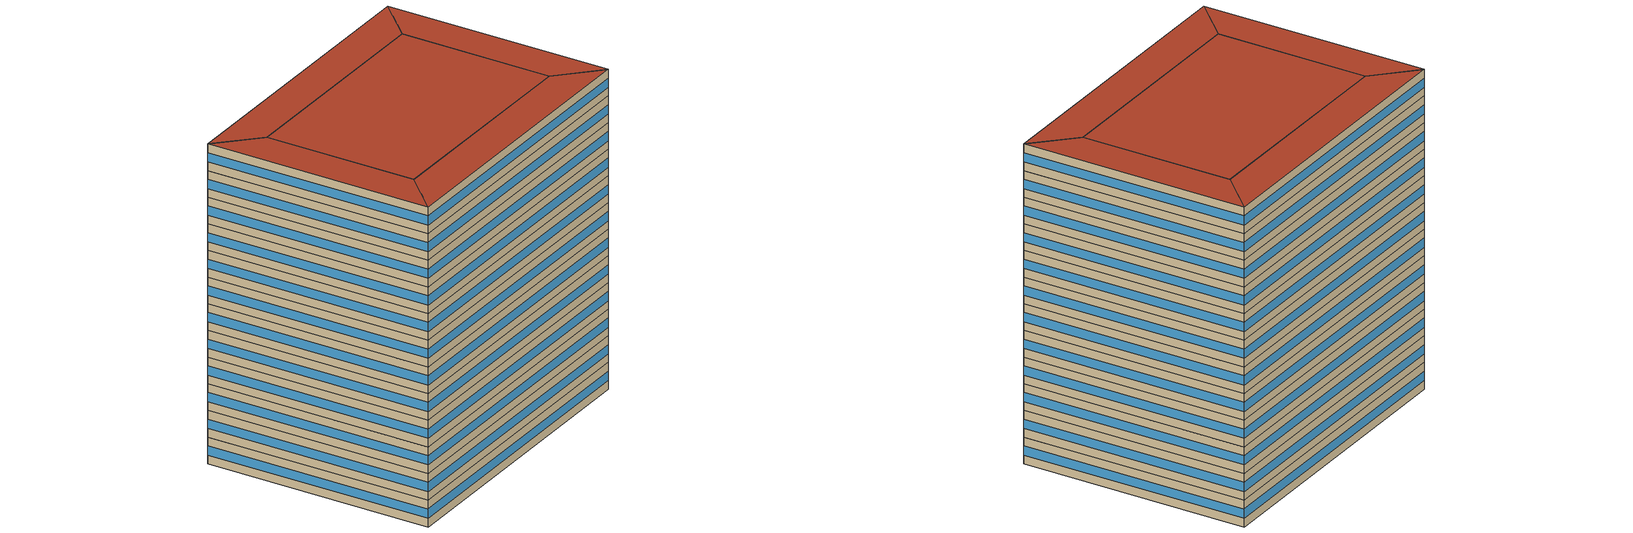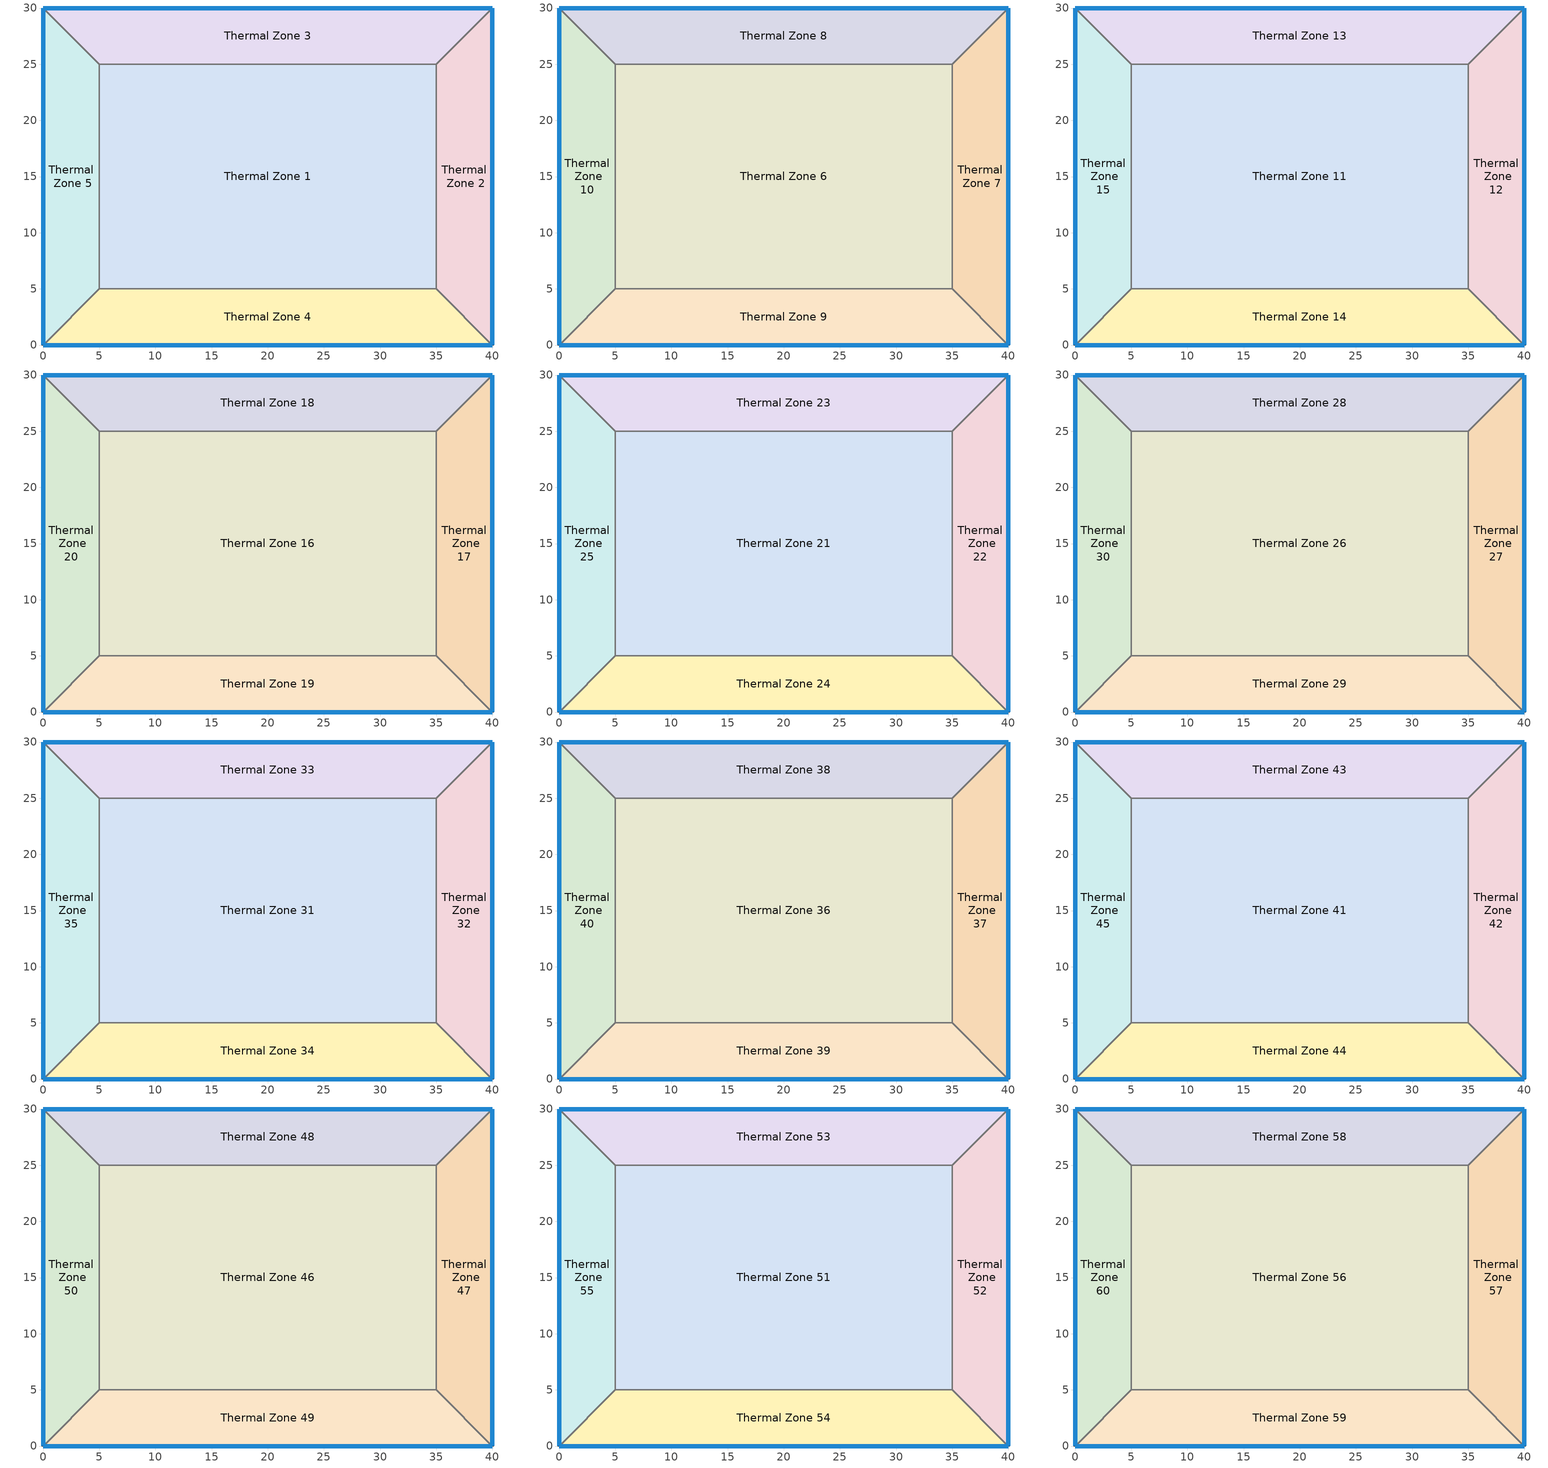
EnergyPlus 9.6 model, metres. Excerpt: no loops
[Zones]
Thermal Zone 1
 floor ground (ExtSlabCarpet): 5,5 5,25 35,25 35,5 z0
 wall to Thermal Zone 5 (Interior Wall): 5,25 5,5 z0:3.5
 wall to Thermal Zone 3 (Interior Wall): 35,25 5,25 z0:3.5
 wall to Thermal Zone 2 (Interior Wall): 35,5 35,25 z0:3.5
 wall to Thermal Zone 4 (Interior Wall): 5,5 35,5 z0:3.5
Thermal Zone 2
 floor ground (ExtSlabCarpet): 35,5 35,25 40,30 40,0 z0
 wall outside (Ext Wall): 40,0 40,30 z0:3.5
 wall to Thermal Zone 4 (Interior Wall): 35,5 40,0 z0:3.5
 wall to Thermal Zone 3 (Interior Wall): 40,30 35,25 z0:3.5
 window (Ext Window): 40,0.01 40,29.99 z1.14:2.36
Thermal Zone 3
 floor ground (ExtSlabCarpet): 5,25 0,30 40,30 35,25 z0
 wall outside (Ext Wall): 40,30 0,30 z0:3.5
 wall to Thermal Zone 5 (Interior Wall): 0,30 5,25 z0:3.5
 window (Ext Window): 39.99,30 0.01,30 z1.14:2.36
Thermal Zone 4
 floor ground (ExtSlabCarpet): 35,5 40,0 0,0 5,5 z0
 wall outside (Ext Wall): 0,0 40,0 z0:3.5
 wall to Thermal Zone 5 (Interior Wall): 5,5 0,0 z0:3.5
 window (Ext Window): 0.01,0 39.99,0 z1.14:2.36
Thermal Zone 5
 floor ground (ExtSlabCarpet): 0,30 5,25 5,5 0,0 z0
 wall outside (Ext Wall): 0,30 0,0 z0:3.5
 window (Ext Window): 0,29.99 0,0.01 z1.14:2.36
Thermal Zone 6
 floor to Thermal Zone 1 (Interior Floor): 5,5 5,25 35,25 35,5 z3.5
 wall to Thermal Zone 10 (Interior Wall): 5,25 5,5 z3.5:7
 wall to Thermal Zone 8 (Interior Wall): 35,25 5,25 z3.5:7
 wall to Thermal Zone 7 (Interior Wall): 35,5 35,25 z3.5:7
 wall to Thermal Zone 9 (Interior Wall): 5,5 35,5 z3.5:7
Thermal Zone 7
 floor to Thermal Zone 2 (Interior Floor): 35,5 35,25 40,30 40,0 z3.5
 wall outside (Ext Wall): 40,0 40,30 z3.5:7
 wall to Thermal Zone 9 (Interior Wall): 35,5 40,0 z3.5:7
 wall to Thermal Zone 8 (Interior Wall): 40,30 35,25 z3.5:7
 window (Ext Window): 40,0.01 40,29.99 z4.64:5.86
Thermal Zone 8
 floor to Thermal Zone 3 (Interior Floor): 5,25 0,30 40,30 35,25 z3.5
 wall outside (Ext Wall): 40,30 0,30 z3.5:7
 wall to Thermal Zone 10 (Interior Wall): 0,30 5,25 z3.5:7
 window (Ext Window): 39.99,30 0.01,30 z4.64:5.86
Thermal Zone 9
 floor to Thermal Zone 4 (Interior Floor): 35,5 40,0 0,0 5,5 z3.5
 wall outside (Ext Wall): 0,0 40,0 z3.5:7
 wall to Thermal Zone 10 (Interior Wall): 5,5 0,0 z3.5:7
 window (Ext Window): 0.01,0 39.99,0 z4.64:5.86
Thermal Zone 10
 floor to Thermal Zone 5 (Interior Floor): 0,30 5,25 5,5 0,0 z3.5
 wall outside (Ext Wall): 0,30 0,0 z3.5:7
 window (Ext Window): 0,29.99 0,0.01 z4.64:5.86
Thermal Zone 11
 floor to Thermal Zone 6 (Interior Floor): 5,5 5,25 35,25 35,5 z7
 wall to Thermal Zone 15 (Interior Wall): 5,25 5,5 z7:10.5
 wall to Thermal Zone 13 (Interior Wall): 35,25 5,25 z7:10.5
 wall to Thermal Zone 12 (Interior Wall): 35,5 35,25 z7:10.5
 wall to Thermal Zone 14 (Interior Wall): 5,5 35,5 z7:10.5
Thermal Zone 12
 floor to Thermal Zone 7 (Interior Floor): 35,5 35,25 40,30 40,0 z7
 wall outside (Ext Wall): 40,0 40,30 z7:10.5
 wall to Thermal Zone 14 (Interior Wall): 35,5 40,0 z7:10.5
 wall to Thermal Zone 13 (Interior Wall): 40,30 35,25 z7:10.5
 window (Ext Window): 40,0.01 40,29.99 z8.14:9.36
Thermal Zone 13
 floor to Thermal Zone 8 (Interior Floor): 5,25 0,30 40,30 35,25 z7
 wall outside (Ext Wall): 40,30 0,30 z7:10.5
 wall to Thermal Zone 15 (Interior Wall): 0,30 5,25 z7:10.5
 window (Ext Window): 39.99,30 0.01,30 z8.14:9.36
Thermal Zone 14
 floor to Thermal Zone 9 (Interior Floor): 35,5 40,0 0,0 5,5 z7
 wall outside (Ext Wall): 0,0 40,0 z7:10.5
 wall to Thermal Zone 15 (Interior Wall): 5,5 0,0 z7:10.5
 window (Ext Window): 0.01,0 39.99,0 z8.14:9.36
Thermal Zone 15
 floor to Thermal Zone 10 (Interior Floor): 0,30 5,25 5,5 0,0 z7
 wall outside (Ext Wall): 0,30 0,0 z7:10.5
 window (Ext Window): 0,29.99 0,0.01 z8.14:9.36
Thermal Zone 16
 floor to Thermal Zone 11 (Interior Floor): 5,5 5,25 35,25 35,5 z10.5
 wall to Thermal Zone 20 (Interior Wall): 5,25 5,5 z10.5:14
 wall to Thermal Zone 18 (Interior Wall): 35,25 5,25 z10.5:14
 wall to Thermal Zone 17 (Interior Wall): 35,5 35,25 z10.5:14
 wall to Thermal Zone 19 (Interior Wall): 5,5 35,5 z10.5:14
Thermal Zone 17
 floor to Thermal Zone 12 (Interior Floor): 35,5 35,25 40,30 40,0 z10.5
 wall outside (Ext Wall): 40,0 40,30 z10.5:14
 wall to Thermal Zone 19 (Interior Wall): 35,5 40,0 z10.5:14
 wall to Thermal Zone 18 (Interior Wall): 40,30 35,25 z10.5:14
 window (Ext Window): 40,0.01 40,29.99 z11.64:12.86
Thermal Zone 18
 floor to Thermal Zone 13 (Interior Floor): 5,25 0,30 40,30 35,25 z10.5
 wall outside (Ext Wall): 40,30 0,30 z10.5:14
 wall to Thermal Zone 20 (Interior Wall): 0,30 5,25 z10.5:14
 window (Ext Window): 39.99,30 0.01,30 z11.64:12.86
Thermal Zone 19
 floor to Thermal Zone 14 (Interior Floor): 35,5 40,0 0,0 5,5 z10.5
 wall outside (Ext Wall): 0,0 40,0 z10.5:14
 wall to Thermal Zone 20 (Interior Wall): 5,5 0,0 z10.5:14
 window (Ext Window): 0.01,0 39.99,0 z11.64:12.86
Thermal Zone 20
 floor to Thermal Zone 15 (Interior Floor): 0,30 5,25 5,5 0,0 z10.5
 wall outside (Ext Wall): 0,30 0,0 z10.5:14
 window (Ext Window): 0,29.99 0,0.01 z11.64:12.86
Thermal Zone 21
 floor to Thermal Zone 16 (Interior Floor): 5,5 5,25 35,25 35,5 z14
 wall to Thermal Zone 25 (Interior Wall): 5,25 5,5 z14:17.5
 wall to Thermal Zone 23 (Interior Wall): 35,25 5,25 z14:17.5
 wall to Thermal Zone 22 (Interior Wall): 35,5 35,25 z14:17.5
 wall to Thermal Zone 24 (Interior Wall): 5,5 35,5 z14:17.5
Thermal Zone 22
 floor to Thermal Zone 17 (Interior Floor): 35,5 35,25 40,30 40,0 z14
 wall outside (Ext Wall): 40,0 40,30 z14:17.5
 wall to Thermal Zone 24 (Interior Wall): 35,5 40,0 z14:17.5
 wall to Thermal Zone 23 (Interior Wall): 40,30 35,25 z14:17.5
 window (Ext Window): 40,0.01 40,29.99 z15.14:16.36
Thermal Zone 23
 floor to Thermal Zone 18 (Interior Floor): 5,25 0,30 40,30 35,25 z14
 wall outside (Ext Wall): 40,30 0,30 z14:17.5
 wall to Thermal Zone 25 (Interior Wall): 0,30 5,25 z14:17.5
 window (Ext Window): 39.99,30 0.01,30 z15.14:16.36
Thermal Zone 24
 floor to Thermal Zone 19 (Interior Floor): 35,5 40,0 0,0 5,5 z14
 wall outside (Ext Wall): 0,0 40,0 z14:17.5
 wall to Thermal Zone 25 (Interior Wall): 5,5 0,0 z14:17.5
 window (Ext Window): 0.01,0 39.99,0 z15.14:16.36
Thermal Zone 25
 floor to Thermal Zone 20 (Interior Floor): 0,30 5,25 5,5 0,0 z14
 wall outside (Ext Wall): 0,30 0,0 z14:17.5
 window (Ext Window): 0,29.99 0,0.01 z15.14:16.36
Thermal Zone 26
 floor to Thermal Zone 21 (Interior Floor): 5,5 5,25 35,25 35,5 z17.5
 wall to Thermal Zone 30 (Interior Wall): 5,25 5,5 z17.5:21
 wall to Thermal Zone 28 (Interior Wall): 35,25 5,25 z17.5:21
 wall to Thermal Zone 27 (Interior Wall): 35,5 35,25 z17.5:21
 wall to Thermal Zone 29 (Interior Wall): 5,5 35,5 z17.5:21
Thermal Zone 27
 floor to Thermal Zone 22 (Interior Floor): 35,5 35,25 40,30 40,0 z17.5
 wall outside (Ext Wall): 40,0 40,30 z17.5:21
 wall to Thermal Zone 29 (Interior Wall): 35,5 40,0 z17.5:21
 wall to Thermal Zone 28 (Interior Wall): 40,30 35,25 z17.5:21
 window (Ext Window): 40,0.01 40,29.99 z18.64:19.86
Thermal Zone 28
 floor to Thermal Zone 23 (Interior Floor): 5,25 0,30 40,30 35,25 z17.5
 wall outside (Ext Wall): 40,30 0,30 z17.5:21
 wall to Thermal Zone 30 (Interior Wall): 0,30 5,25 z17.5:21
 window (Ext Window): 39.99,30 0.01,30 z18.64:19.86
Thermal Zone 29
 floor to Thermal Zone 24 (Interior Floor): 35,5 40,0 0,0 5,5 z17.5
 wall outside (Ext Wall): 0,0 40,0 z17.5:21
 wall to Thermal Zone 30 (Interior Wall): 5,5 0,0 z17.5:21
 window (Ext Window): 0.01,0 39.99,0 z18.64:19.86
Thermal Zone 30
 floor to Thermal Zone 25 (Interior Floor): 0,30 5,25 5,5 0,0 z17.5
 wall outside (Ext Wall): 0,30 0,0 z17.5:21
 window (Ext Window): 0,29.99 0,0.01 z18.64:19.86
Thermal Zone 31
 floor to Thermal Zone 26 (Interior Floor): 5,5 5,25 35,25 35,5 z21
 wall to Thermal Zone 35 (Interior Wall): 5,25 5,5 z21:24.5
 wall to Thermal Zone 33 (Interior Wall): 35,25 5,25 z21:24.5
 wall to Thermal Zone 32 (Interior Wall): 35,5 35,25 z21:24.5
 wall to Thermal Zone 34 (Interior Wall): 5,5 35,5 z21:24.5
Thermal Zone 32
 floor to Thermal Zone 27 (Interior Floor): 35,5 35,25 40,30 40,0 z21
 wall outside (Ext Wall): 40,0 40,30 z21:24.5
 wall to Thermal Zone 34 (Interior Wall): 35,5 40,0 z21:24.5
 wall to Thermal Zone 33 (Interior Wall): 40,30 35,25 z21:24.5
 window (Ext Window): 40,0.01 40,29.99 z22.14:23.36
Thermal Zone 33
 floor to Thermal Zone 28 (Interior Floor): 5,25 0,30 40,30 35,25 z21
 wall outside (Ext Wall): 40,30 0,30 z21:24.5
 wall to Thermal Zone 35 (Interior Wall): 0,30 5,25 z21:24.5
 window (Ext Window): 39.99,30 0.01,30 z22.14:23.36
Thermal Zone 34
 floor to Thermal Zone 29 (Interior Floor): 35,5 40,0 0,0 5,5 z21
 wall outside (Ext Wall): 0,0 40,0 z21:24.5
 wall to Thermal Zone 35 (Interior Wall): 5,5 0,0 z21:24.5
 window (Ext Window): 0.01,0 39.99,0 z22.14:23.36
Thermal Zone 35
 floor to Thermal Zone 30 (Interior Floor): 0,30 5,25 5,5 0,0 z21
 wall outside (Ext Wall): 0,30 0,0 z21:24.5
 window (Ext Window): 0,29.99 0,0.01 z22.14:23.36
Thermal Zone 36
 floor to Thermal Zone 31 (Interior Floor): 5,5 5,25 35,25 35,5 z24.5
 wall to Thermal Zone 40 (Interior Wall): 5,25 5,5 z24.5:28
 wall to Thermal Zone 38 (Interior Wall): 35,25 5,25 z24.5:28
 wall to Thermal Zone 37 (Interior Wall): 35,5 35,25 z24.5:28
 wall to Thermal Zone 39 (Interior Wall): 5,5 35,5 z24.5:28
Thermal Zone 37
 floor to Thermal Zone 32 (Interior Floor): 35,5 35,25 40,30 40,0 z24.5
 wall outside (Ext Wall): 40,0 40,30 z24.5:28
 wall to Thermal Zone 39 (Interior Wall): 35,5 40,0 z24.5:28
 wall to Thermal Zone 38 (Interior Wall): 40,30 35,25 z24.5:28
 window (Ext Window): 40,0.01 40,29.99 z25.64:26.86
Thermal Zone 38
 floor to Thermal Zone 33 (Interior Floor): 5,25 0,30 40,30 35,25 z24.5
 wall outside (Ext Wall): 40,30 0,30 z24.5:28
 wall to Thermal Zone 40 (Interior Wall): 0,30 5,25 z24.5:28
 window (Ext Window): 39.99,30 0.01,30 z25.64:26.86
Thermal Zone 39
 floor to Thermal Zone 34 (Interior Floor): 35,5 40,0 0,0 5,5 z24.5
 wall outside (Ext Wall): 0,0 40,0 z24.5:28
 wall to Thermal Zone 40 (Interior Wall): 5,5 0,0 z24.5:28
 window (Ext Window): 0.01,0 39.99,0 z25.64:26.86
Thermal Zone 40
 floor to Thermal Zone 35 (Interior Floor): 0,30 5,25 5,5 0,0 z24.5
 wall outside (Ext Wall): 0,30 0,0 z24.5:28
 window (Ext Window): 0,29.99 0,0.01 z25.64:26.86
Thermal Zone 41
 floor to Thermal Zone 36 (Interior Floor): 5,5 5,25 35,25 35,5 z28
 wall to Thermal Zone 45 (Interior Wall): 5,25 5,5 z28:31.5
 wall to Thermal Zone 43 (Interior Wall): 35,25 5,25 z28:31.5
 wall to Thermal Zone 42 (Interior Wall): 35,5 35,25 z28:31.5
 wall to Thermal Zone 44 (Interior Wall): 5,5 35,5 z28:31.5
Thermal Zone 42
 floor to Thermal Zone 37 (Interior Floor): 35,5 35,25 40,30 40,0 z28
 wall outside (Ext Wall): 40,0 40,30 z28:31.5
 wall to Thermal Zone 44 (Interior Wall): 35,5 40,0 z28:31.5
 wall to Thermal Zone 43 (Interior Wall): 40,30 35,25 z28:31.5
 window (Ext Window): 40,0.01 40,29.99 z29.14:30.36
Thermal Zone 43
 floor to Thermal Zone 38 (Interior Floor): 5,25 0,30 40,30 35,25 z28
 wall outside (Ext Wall): 40,30 0,30 z28:31.5
 wall to Thermal Zone 45 (Interior Wall): 0,30 5,25 z28:31.5
 window (Ext Window): 39.99,30 0.01,30 z29.14:30.36
Thermal Zone 44
 floor to Thermal Zone 39 (Interior Floor): 35,5 40,0 0,0 5,5 z28
 wall outside (Ext Wall): 0,0 40,0 z28:31.5
 wall to Thermal Zone 45 (Interior Wall): 5,5 0,0 z28:31.5
 window (Ext Window): 0.01,0 39.99,0 z29.14:30.36
Thermal Zone 45
 floor to Thermal Zone 40 (Interior Floor): 0,30 5,25 5,5 0,0 z28
 wall outside (Ext Wall): 0,30 0,0 z28:31.5
 window (Ext Window): 0,29.99 0,0.01 z29.14:30.36
Thermal Zone 46
 floor to Thermal Zone 41 (Interior Floor): 5,5 5,25 35,25 35,5 z31.5
 wall to Thermal Zone 50 (Interior Wall): 5,25 5,5 z31.5:35
 wall to Thermal Zone 48 (Interior Wall): 35,25 5,25 z31.5:35
 wall to Thermal Zone 47 (Interior Wall): 35,5 35,25 z31.5:35
 wall to Thermal Zone 49 (Interior Wall): 5,5 35,5 z31.5:35
Thermal Zone 47
 floor to Thermal Zone 42 (Interior Floor): 35,5 35,25 40,30 40,0 z31.5
 wall outside (Ext Wall): 40,0 40,30 z31.5:35
 wall to Thermal Zone 49 (Interior Wall): 35,5 40,0 z31.5:35
 wall to Thermal Zone 48 (Interior Wall): 40,30 35,25 z31.5:35
 window (Ext Window): 40,0.01 40,29.99 z32.64:33.86
Thermal Zone 48
 floor to Thermal Zone 43 (Interior Floor): 5,25 0,30 40,30 35,25 z31.5
 wall outside (Ext Wall): 40,30 0,30 z31.5:35
 wall to Thermal Zone 50 (Interior Wall): 0,30 5,25 z31.5:35
 window (Ext Window): 39.99,30 0.01,30 z32.64:33.86
Thermal Zone 49
 floor to Thermal Zone 44 (Interior Floor): 35,5 40,0 0,0 5,5 z31.5
 wall outside (Ext Wall): 0,0 40,0 z31.5:35
 wall to Thermal Zone 50 (Interior Wall): 5,5 0,0 z31.5:35
 window (Ext Window): 0.01,0 39.99,0 z32.64:33.86
Thermal Zone 50
 floor to Thermal Zone 45 (Interior Floor): 0,30 5,25 5,5 0,0 z31.5
 wall outside (Ext Wall): 0,30 0,0 z31.5:35
 window (Ext Window): 0,29.99 0,0.01 z32.64:33.86
Thermal Zone 51
 floor to Thermal Zone 46 (Interior Floor): 5,5 5,25 35,25 35,5 z35
 wall to Thermal Zone 55 (Interior Wall): 5,25 5,5 z35:38.5
 wall to Thermal Zone 53 (Interior Wall): 35,25 5,25 z35:38.5
 wall to Thermal Zone 52 (Interior Wall): 35,5 35,25 z35:38.5
 wall to Thermal Zone 54 (Interior Wall): 5,5 35,5 z35:38.5
Thermal Zone 52
 floor to Thermal Zone 47 (Interior Floor): 35,5 35,25 40,30 40,0 z35
 wall outside (Ext Wall): 40,0 40,30 z35:38.5
 wall to Thermal Zone 54 (Interior Wall): 35,5 40,0 z35:38.5
 wall to Thermal Zone 53 (Interior Wall): 40,30 35,25 z35:38.5
 window (Ext Window): 40,0.01 40,29.99 z36.14:37.36
Thermal Zone 53
 floor to Thermal Zone 48 (Interior Floor): 5,25 0,30 40,30 35,25 z35
 wall outside (Ext Wall): 40,30 0,30 z35:38.5
 wall to Thermal Zone 55 (Interior Wall): 0,30 5,25 z35:38.5
 window (Ext Window): 39.99,30 0.01,30 z36.14:37.36
Thermal Zone 54
 floor to Thermal Zone 49 (Interior Floor): 35,5 40,0 0,0 5,5 z35
 wall outside (Ext Wall): 0,0 40,0 z35:38.5
 wall to Thermal Zone 55 (Interior Wall): 5,5 0,0 z35:38.5
 window (Ext Window): 0.01,0 39.99,0 z36.14:37.36
Thermal Zone 55
 floor to Thermal Zone 50 (Interior Floor): 0,30 5,25 5,5 0,0 z35
 wall outside (Ext Wall): 0,30 0,0 z35:38.5
 window (Ext Window): 0,29.99 0,0.01 z36.14:37.36
Thermal Zone 56
 floor to Thermal Zone 51 (Interior Floor): 5,5 5,25 35,25 35,5 z38.5
 wall to Thermal Zone 60 (Interior Wall): 5,25 5,5 z38.5:42
 wall to Thermal Zone 58 (Interior Wall): 35,25 5,25 z38.5:42
 wall to Thermal Zone 57 (Interior Wall): 35,5 35,25 z38.5:42
 wall to Thermal Zone 59 (Interior Wall): 5,5 35,5 z38.5:42
 roof outside (Ext Roof): 35,5 35,25 5,25 5,5 z42
Thermal Zone 57
 floor to Thermal Zone 52 (Interior Floor): 35,5 35,25 40,30 40,0 z38.5
 wall outside (Ext Wall): 40,0 40,30 z38.5:42
 wall to Thermal Zone 59 (Interior Wall): 35,5 40,0 z38.5:42
 wall to Thermal Zone 58 (Interior Wall): 40,30 35,25 z38.5:42
 window (Ext Window): 40,0.01 40,29.99 z39.64:40.86
 roof outside (Ext Roof): 40,0 40,30 35,25 35,5 z42
Thermal Zone 58
 floor to Thermal Zone 53 (Interior Floor): 5,25 0,30 40,30 35,25 z38.5
 wall outside (Ext Wall): 40,30 0,30 z38.5:42
 wall to Thermal Zone 60 (Interior Wall): 0,30 5,25 z38.5:42
 window (Ext Window): 39.99,30 0.01,30 z39.64:40.86
 roof outside (Ext Roof): 35,25 40,30 0,30 5,25 z42
Thermal Zone 59
 floor to Thermal Zone 54 (Interior Floor): 35,5 40,0 0,0 5,5 z38.5
 wall outside (Ext Wall): 0,0 40,0 z38.5:42
 wall to Thermal Zone 60 (Interior Wall): 5,5 0,0 z38.5:42
 window (Ext Window): 0.01,0 39.99,0 z39.64:40.86
 roof outside (Ext Roof): 5,5 0,0 40,0 35,5 z42
Thermal Zone 60
 floor to Thermal Zone 55 (Interior Floor): 0,30 5,25 5,5 0,0 z38.5
 wall outside (Ext Wall): 0,30 0,0 z38.5:42
 window (Ext Window): 0,29.99 0,0.01 z39.64:40.86
 roof outside (Ext Roof): 0,0 5,5 5,25 0,30 z42
[Building]
Building 1: North Axis {deg}=-0
[Site:Location]
Washington Dc Dulles IntL Ar: Latitude {deg}=38.98; Longitude {deg}=-77.47; Time Zone {hr}=-5; Elevation {m}=82
[SizingPeriod:DesignDay] Day of Month=21; Dry-Bulb Temperature Range Modifier Type=DefaultMultipliers; Barometric Pressure {Pa}=86790; Rain Indicator=No; Snow Indicator=No; Daylight Saving Time Indicator=No; Begin Environment Reset Mode=FullResetAtBeginEnvironment
Name | Month | Day Type | Maximum Dry-Bulb Temperature {C} | Daily Dry-Bulb Temperature Range {deltaC} | Humidity Condition Type | Wetbulb or DewPoint at Maximum Dry-Bulb {C} | Wind Speed {m/s} | Wind Direction {deg} | Solar Model Indicator | ASHRAE Clear Sky Optical Depth for Beam Irradiance (taub) | ASHRAE Clear Sky Optical Depth for Diffuse Irradiance (taud) | Enthalpy at Maximum Dry-Bulb {J/kg} | Sky Clearness
SALT-LAKE-CITY-IAP Ann Clg .4% Condns DB=>MWB | 7 | SummerDesignDay | 36.5 | 14.4 | Wetbulb | 17.1 | 5 | 340 | ASHRAETau | 0.339 | 2.366
SALT-LAKE-CITY-IAP Ann Clg .4% Condns DP=>MDB | 7 | SummerDesignDay | 22.5 | 14.4 | Dewpoint | 15.6 | 5 | 340 | ASHRAETau | 0.339 | 2.366
SALT-LAKE-CITY-IAP Ann Clg .4% Condns Enth=>MDB | 7 | SummerDesignDay | 30.8 | 14.4 | Enthalpy |  | 5 | 340 | ASHRAETau | 0.339 | 2.366 | 59300
SALT-LAKE-CITY-IAP Ann Clg .4% Condns WB=>MDB | 7 | SummerDesignDay | 31.2 | 14.4 | Wetbulb | 19 | 5 | 340 | ASHRAETau | 0.339 | 2.366
SALT-LAKE-CITY-IAP Ann Htg 99.6% Condns DB | 1 | WinterDesignDay | -12.4 | 0 | Wetbulb | -12.4 | 2.6 | 140 | ASHRAEClearSky |  |  |  | 0
SALT-LAKE-CITY-IAP Ann Htg Wind 99.6% Condns WS=>MCDB | 1 | WinterDesignDay | 6.8 | 0 | Wetbulb | 6.8 | 12.4 | 140 | ASHRAEClearSky |  |  |  | 0
SALT-LAKE-CITY-IAP Ann Hum_n 99.6% Condns DP=>MCDB | 1 | WinterDesignDay | -10.7 | 0 | Dewpoint | -16.2 | 2.6 | 140 | ASHRAEClearSky |  |  |  | 0
[Material] Thermal Absorptance=0.9
Name | Roughness | Thickness m | Conductivity W/m-K | Density kg/m3 | Specific Heat J/kg-K | Solar Absorptance | Visible Absorptance
wall concrete | MediumRough | 0.2 | 0.5 | 2243 | 837 | 0.65 | 0.65
roof concrete | MediumRough | 0.25 | 0.5 | 2243 | 837 | 0.65 | 0.65
Wall Insulation [30]; Roof Insulation [38] | MediumRough | 0.1693 | 0.049 | 265 | 836.8 | 0.7 | 0.7
F16 Acoustic tile | MediumSmooth | 0.0191 | 0.06 | 368 | 590 | 0.3 | 0.3
M11 100mm lightweight concrete | MediumRough | 0.1016 | 0.53 | 1280 | 840 | 0.5 | 0.5
MAT-CC05 4 HW CONCRETE | Rough | 0.1016 | 1.311 | 2240 | 836.8 | 0.85 | 0.85
G01a 19mm gypsum board | MediumSmooth | 0.019 | 0.16 | 800 | 1090 | 0.4 | 0.4
[Material:AirGap]
Name | Thermal Resistance m2-K/W
F04 Wall air space resistance | 0.15
F05 Ceiling air space resistance | 0.18
[Material:NoMass]
CP02 CARPET PAD: Roughness=Smooth; Thermal Resistance m2-K/W=0.1; Thermal Absorptance=0.9; Solar Absorptance=0.8; Visible Absorptance=0.8
[WindowMaterial:SimpleGlazingSystem]
Window Material Simple Glazing System: U-Factor W/m2-K=1.8; Solar Heat Gain Coefficient=0.35
[Construction]
Ext Roof: roof concrete, Roof Insulation [38]
Ext Wall: wall concrete, Wall Insulation [30]
Ext Window: Window Material Simple Glazing System
ExtSlabCarpet: MAT-CC05 4 HW CONCRETE, CP02 CARPET PAD
Interior Floor: F16 Acoustic tile, F05 Ceiling air space resistance, M11 100mm lightweight concrete
Interior Wall: G01a 19mm gypsum board, F04 Wall air space resistance, G01a 19mm gypsum board
[Zone]
Thermal Zone 1; Thermal Zone 2; Thermal Zone 3; Thermal Zone 4; Thermal Zone 5: 0, 0, 0, 0, , 1, , , , , , Yes
Thermal Zone 6; Thermal Zone 7; Thermal Zone 8; Thermal Zone 9; Thermal Zone 10: 0, 0, 0, 3.5, , 1, , , , , , Yes
Thermal Zone 11; Thermal Zone 12; Thermal Zone 13; Thermal Zone 14; Thermal Zone 15: 0, 0, 0, 7, , 1, , , , , , Yes
Thermal Zone 16; Thermal Zone 17; Thermal Zone 18; Thermal Zone 19; Thermal Zone 20: 0, 0, 0, 10.5, , 1, , , , , , Yes
Thermal Zone 21; Thermal Zone 22; Thermal Zone 23; Thermal Zone 24; Thermal Zone 25: 0, 0, 0, 14, , 1, , , , , , Yes
Thermal Zone 26; Thermal Zone 27; Thermal Zone 28; Thermal Zone 29; Thermal Zone 30: 0, 0, 0, 17.5, , 1, , , , , , Yes
Thermal Zone 31; Thermal Zone 32; Thermal Zone 33; Thermal Zone 34; Thermal Zone 35: 0, 0, 0, 21, , 1, , , , , , Yes
Thermal Zone 36; Thermal Zone 37; Thermal Zone 38; Thermal Zone 39; Thermal Zone 40: 0, 0, 0, 24.5, , 1, , , , , , Yes
Thermal Zone 41; Thermal Zone 42; Thermal Zone 43; Thermal Zone 44; Thermal Zone 45: 0, 0, 0, 28, , 1, , , , , , Yes
Thermal Zone 46; Thermal Zone 47; Thermal Zone 48; Thermal Zone 49; Thermal Zone 50: 0, 0, 0, 31.5, , 1, , , , , , Yes
Thermal Zone 51; Thermal Zone 52; Thermal Zone 53; Thermal Zone 54; Thermal Zone 55: 0, 0, 0, 35, , 1, , , , , , Yes
Thermal Zone 56; Thermal Zone 57; Thermal Zone 58; Thermal Zone 59; Thermal Zone 60: 0, 0, 0, 38.5, , 1, , , , , , Yes
[AvailabilityManager:Scheduled] Schedule=Always On Discrete
VAV with Reheat 1 Availability Manager; Air Loop HVAC Outdoor Air System 1 Availability Manager
[Schedule:Constant]
Always On Discrete: Hourly Value=1
